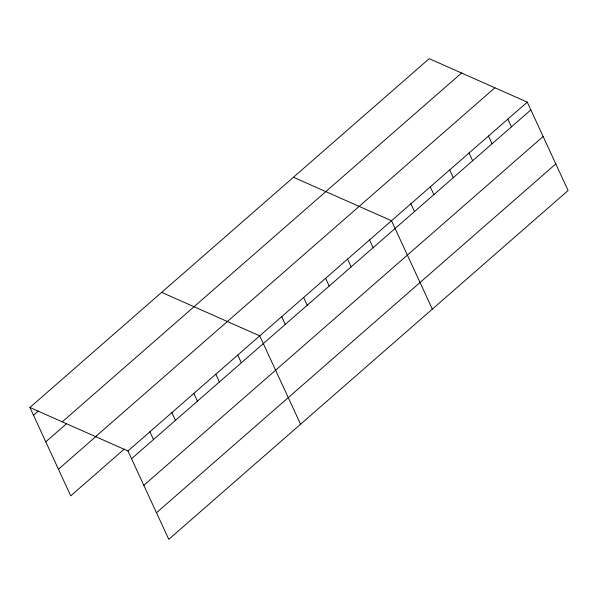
<?xml version="1.0" encoding="UTF-8"?>
<svg xmlns="http://www.w3.org/2000/svg" width="598" height="598" viewBox="0 0 598 598"><rect width="100%" height="100%" fill="white"/><g stroke="black" fill="none" stroke-linecap="round" stroke-linejoin="round"><path stroke-width="0.9" d="M29.9 407.485L429.215 58.656L527.264 102.146L568.1 190.515L168.786 539.344L127.95 450.974L29.9 407.485L70.736 495.854L124.264 449.091M33.481 415.236L38.287 411.043M62.259 421.837L461.574 73.008M45.777 441.84L66.363 423.855M95.59 436.622L494.912 87.794M58.44 469.251L96.188 436.278M127.95 450.974L527.264 102.146M131.53 458.726L530.852 109.897M143.826 485.329L543.141 136.501M156.489 512.74L555.804 163.912M293.446 177.262L391.503 220.744L432.332 309.114M161.677 292.37L259.726 335.859L300.555 424.229M507.874 119.084L511.454 126.836M488.476 136.03L492.057 143.782M469.079 152.976L472.659 160.727M449.689 169.914L453.269 177.666M430.291 186.86L433.871 194.612M410.893 203.806L414.474 211.557M369.534 239.933L373.122 247.684M347.573 259.121L351.153 266.872M325.611 278.302L329.192 286.053M303.649 297.49L307.23 305.242M281.688 316.671L285.268 324.422M237.765 355.048L241.345 362.799M215.803 374.228L219.384 381.98M193.834 393.417L197.422 401.168M171.873 412.605L175.453 420.357M149.911 431.786L153.492 439.537"/></g></svg>
